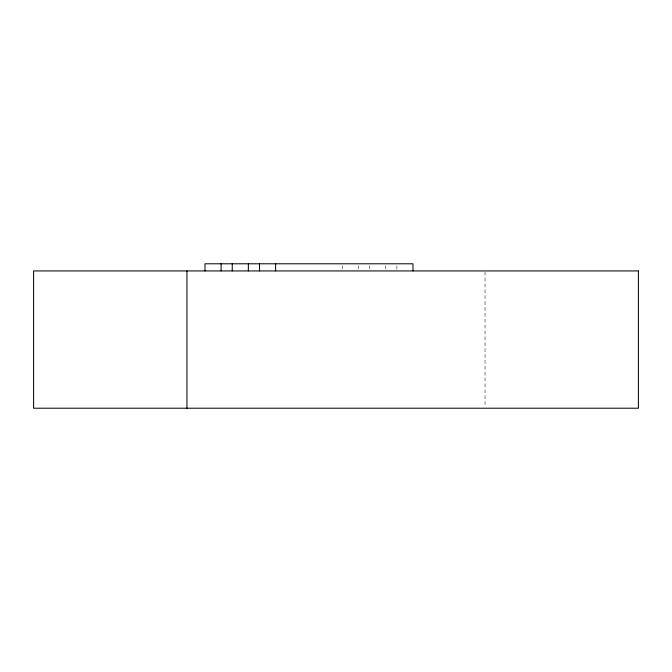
<?xml version="1.0" encoding="UTF-8"?>
<svg xmlns="http://www.w3.org/2000/svg" width="672" height="672" viewBox="0 0 672 672"><rect width="100%" height="100%" fill="white"/><g stroke="black" fill="none" stroke-linecap="round" stroke-linejoin="round"><path stroke-width="0.5" stroke-dasharray="3.36 2.52" d="M485.05 271.984L485.05 406.123M396.892 265.826L396.892 269.909M385.72 265.826L385.72 269.909M369.625 265.826L369.625 269.909M358.453 265.826L358.453 269.909M342.359 265.826L342.359 269.909"/><path stroke-width="1.01" d="M412.986 270.934L412.986 263.785L204.985 263.785L204.985 270.934M275.612 263.785L275.612 270.934M259.518 263.785L259.518 270.934M248.346 263.785L248.346 270.934M232.252 263.785L232.252 270.934M221.08 263.785L221.08 270.934M186.95 270.934L186.95 408.215M638.4 270.934L33.6 270.934L33.6 408.215L638.4 408.215L638.4 270.934"/></g></svg>
